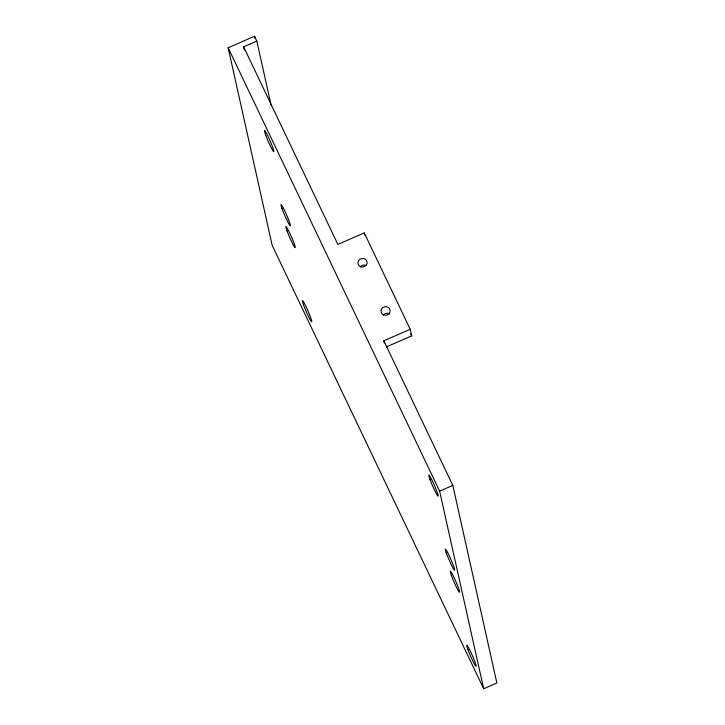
<?xml version="1.0" encoding="UTF-8"?>
<svg xmlns="http://www.w3.org/2000/svg" width="725" height="725" viewBox="0 0 725 725"><rect width="100%" height="100%" fill="white"/><g stroke="black" fill="none" stroke-linecap="round" stroke-linejoin="round"><path stroke-width="1.09" d="M256.813 41.071L243.618 46.826L337.868 244.425L364.249 232.906L410.223 329.295L383.842 340.813L452.808 485.388L496.861 682.986L483.675 688.75L272.192 245.367L228.139 47.768L254.511 36.25L256.813 41.071L271.087 105.098M386.325 346.958L411.691 335.874L410.223 329.295M483.675 688.75L439.622 491.151L452.808 485.388M410.722 333.853L411.691 335.874M228.139 47.768L439.622 491.151M364.249 232.906L364.738 235.099M383.842 340.813L384.332 343.007M254.511 36.25L255.001 38.461M243.618 46.826L244.361 50.143M360.316 266.927A4.622 4.259 -12.6 0 1 365.708 265.314M383.308 315.121A4.622 4.259 -12.6 0 1 389.742 314.016M467.933 649.6A11.555 0.933 66.4 0 0 475.89 666.293A11.555 0.933 66.4 0 0 470.443 651.358A11.555 0.933 66.4 0 0 467.933 649.6M303.367 304.437A11.555 0.933 66.4 0 0 311.424 321.61A11.555 0.933 66.4 0 0 306.403 307.445A11.555 0.933 66.4 0 0 303.367 304.437M281.889 208.229A11.555 0.933 66.4 0 0 289.973 225.52A11.555 0.933 66.4 0 0 285.07 211.582A11.555 0.933 66.4 0 0 281.889 208.229M265.631 134.859A11.555 0.933 66.4 0 0 273.597 151.552A11.555 0.933 66.4 0 0 268.141 136.617A11.555 0.933 66.4 0 0 265.631 134.859M287.046 230.913A11.555 0.933 66.4 0 0 295.012 247.606A11.555 0.933 66.4 0 0 289.565 232.671A11.555 0.933 66.4 0 0 287.046 230.913M451.412 575.496A11.555 0.933 66.4 0 0 459.369 592.198A11.555 0.933 66.4 0 0 453.923 577.263A11.555 0.933 66.4 0 0 451.412 575.496M446.156 552.532A11.555 0.933 66.4 0 0 454.267 570.031A11.555 0.933 66.4 0 0 449.6 556.519A11.555 0.933 66.4 0 0 446.156 552.532M429.988 479.442A11.555 0.933 66.4 0 0 437.954 496.136A11.555 0.933 66.4 0 0 432.499 481.201A11.555 0.933 66.4 0 0 429.988 479.442M360.869 266.791A4.622 4.259 -12.6 0 0 367.104 261.979A4.622 4.259 -12.6 0 0 359.682 259.514A4.622 4.259 -12.6 0 0 360.869 266.791M383.851 314.985A4.622 4.259 -12.6 0 0 390.095 310.173A4.622 4.259 -12.6 0 0 382.673 307.708A4.622 4.259 -12.6 0 0 383.851 314.985"/></g></svg>
